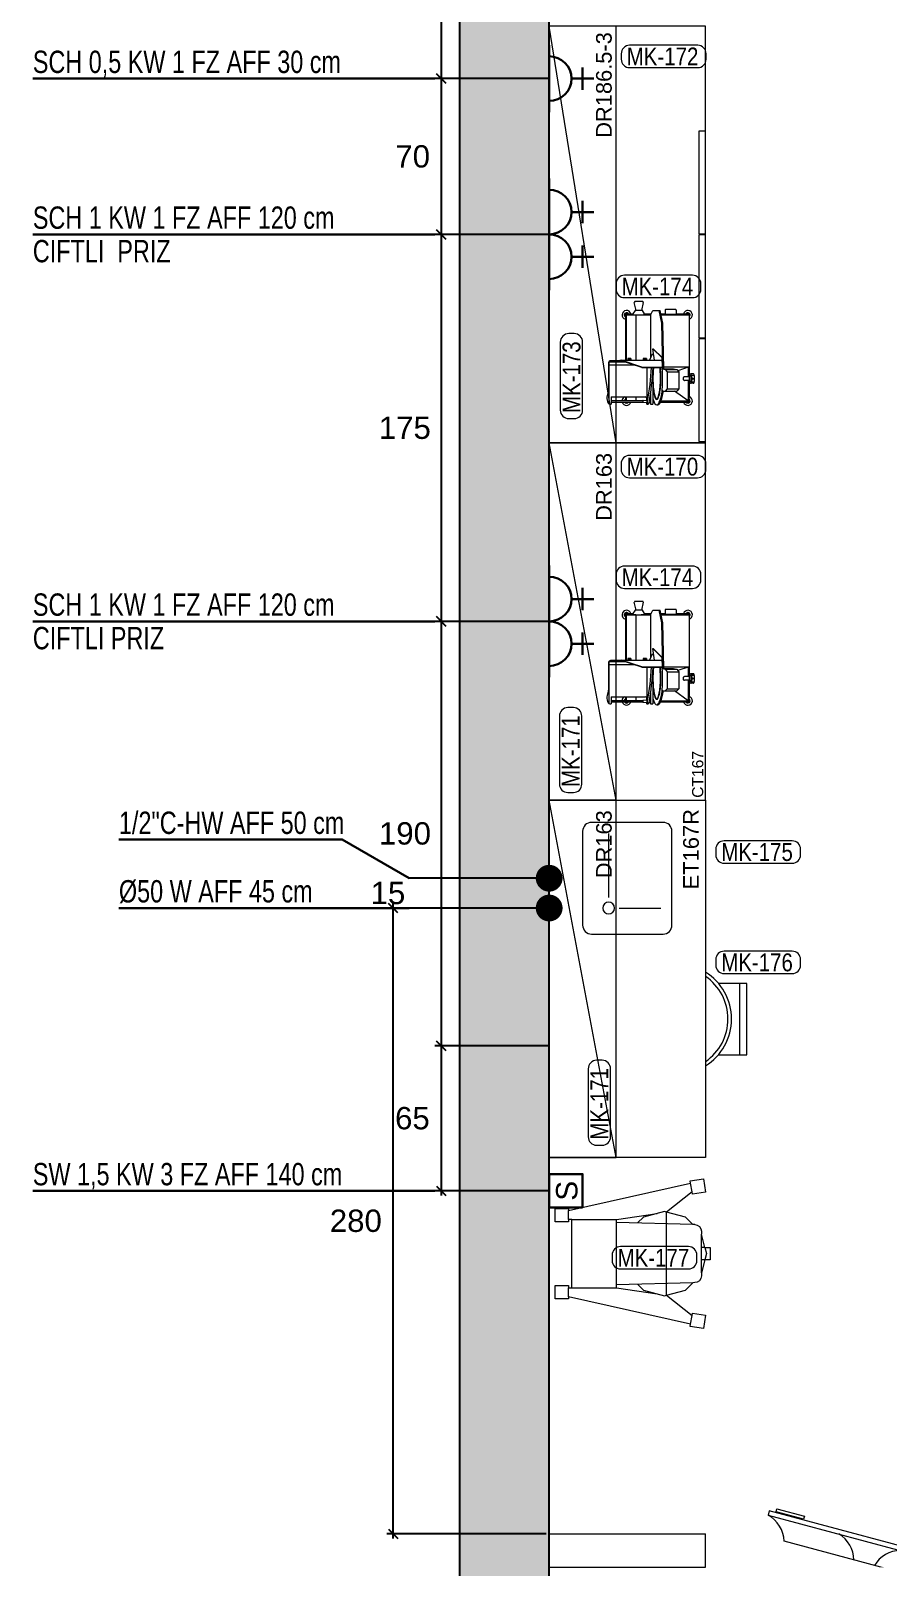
# Model space of a CAD drawing. Extents: x -5598 to 26293, y -3808 to 13850.
# Drawn here: x -2162 to -1778, y 2560 to 3248 of the extents above; entities that cross this region are included whole.
import ezdxf
from ezdxf.enums import TextEntityAlignment as Align

# ---------------------------------------------------------------- set-up
doc = ezdxf.new("R2010")
doc.units = 0
doc.header["$LTSCALE"] = 100
doc.header["$MEASUREMENT"] = 0
doc.set_wipeout_variables(frame=1)
doc.linetypes.add('HIDDEN', pattern=[0.375, 0.25, -0.125])
for name, color, linetype, lineweight in [('AD', 5, 'Continuous', 9), ('AK', 7, 'Continuous', 15), ('AP', 6, 'Continuous', 15), ('Y-DUVAR GAZBETON', 161, 'Continuous', 20)]:
    doc.layers.add(name, color=color, linetype=linetype, lineweight=lineweight)
doc.layers.add('AKPOZ', color=4, linetype='Continuous', lineweight=5, transparency=0.5)
for name, color, linetype in [('IZ', 7, 'Continuous'), ('KOLON', 7, 'Continuous'), ('OLCU DIS', 7, 'Continuous'), ('TARAMA', 7, 'Continuous')]:
    doc.layers.add(name, color=color, linetype=linetype)
for name, color, linetype, lineweight, true_color in [('MAKPA COLD ROOM', 7, 'Continuous', 15, 0x143d69), ('MAKPA ELEKTRIK', 7, 'Continuous', 30, 0x93039a), ('MAKPA SIHHI', 7, 'Continuous', 30, 0x428a93)]:
    doc.layers.add(name, color=color, linetype=linetype, lineweight=lineweight, true_color=true_color)
doc.styles.add('AKPOZ', font='arial.ttf', dxfattribs={"height": 5})
doc.styles.add('MAKPA TESISAT', font='arial.ttf', dxfattribs={"height": 10})
doc.styles.add('olcu', font='romans.shx', dxfattribs={"width": 0.5})
doc.styles.add('POZ TEXT', font='ARIALN.TTF', dxfattribs={"height": 8})
doc.styles.get("Standard").update_dxf_attribs({"font": 'arial.ttf'})
doc.styles.add('TEZGAH POZ NO', font='arial.ttf', dxfattribs={"height": 10})
doc.dimstyles.new('1-200', dxfattribs={"dimtxt": 40, "dimasz": 2, "dimexe": 0, "dimexo": 0, "dimgap": 10, "dimtad": 1, "dimdec": 4, "dimrnd": 0.1, "dimzin": 9, "dimdsep": 46, "dimtxsty": 'olcu', "dimblk1": 'SOL', "dimblk2": 'SAG', "dimsah": 1, "dimcen": 0, "dimse1": 1, "dimse2": 1, "dimclre": 13, "dimadec": 0, "dimazin": 0, "dimtfac": 1, "dimtdec": 4, "dimtix": 1, "dimtmove": 2, "dimatfit": 2, "dimldrblk": 'SOL', "dimfxl": 0, "dimtolj": 1, "dimarcsym": 0})
doc.dimstyles.new('MAKPA TESISAT DIM', dxfattribs={"dimscale": 0.7, "dimtxt": 12, "dimasz": 6, "dimexe": 4, "dimexo": 0, "dimgap": 8, "dimtad": 2, "dimtih": 1, "dimtoh": 1, "dimdec": 0, "dimrnd": 5, "dimzin": 0, "dimdsep": 46, "dimtxsty": 'MAKPA TESISAT', "dimblk1": 'OBLIQUE', "dimblk2": 'OBLIQUE', "dimsah": 1, "dimcen": 0, "dimdle": 3, "dimclrd": 256, "dimclre": 256, "dimclrt": 256, "dimadec": 0, "dimazin": 0, "dimtfac": 1, "dimtdec": 0, "dimtix": 1, "dimtofl": 0, "dimtmove": 2, "dimatfit": 3, "dimldrblk": 'OBLIQUE', "dimfxl": 0, "dimtvp": 7, "dimtolj": 1, "dimtzin": 0, "dimarcsym": 0})

# ---------------------------------------------------------------- blocks, each defined once
blk = doc.blocks.new('TASIYICI SISTEM (1.BODRUM KAT)')
at = {"layer": 'TARAMA'}
h = blk.add_hatch(dxfattribs=at)
h.set_pattern_fill('ANSI33', color=253, scale=100)
h.set_pattern_definition([(45, (-5880, -12320), (-17.67767, 17.67767), []), (45, (-5862.322, -12320), (-17.67767, 17.67767), [12.5, -6.25])])
h.paths.add_polyline_path([(-7810, -4715), (-7850, -4715), (-7850, -10120), (-8480, -10120), (-8480, -4715), (-8780, -4715), (-8780, -2330), (-8550, -2330), (-8550, -60), (-6090, -60), (-6090, 30), (-8640, 30), (-8640, -2260), (-8850, -2260), (-8850, -4785), (-8530, -4785), (-8530, -10160), (-5890, -10160), (-5890, -10120), (-7810, -10120)])
at = {"layer": 'IZ', "color": 8, "linetype": 'HIDDEN'}
blk.add_lwpolyline([(-7810, -4715), (-6490, -4715), (-6490, -10120), (-7810, -10120)], close=True, dxfattribs=at)
at = {"layer": 'KOLON', "color": 4}
for points in [[(-7850, -10120), (-7850, -4715)], [(-7810, -10120), (-7810, -4715)]]:
    blk.add_lwpolyline(points, dxfattribs=at)
blk = doc.blocks.new('SOL')
at = {"color": 0}
for p, q in [((0, 30), (0, -6.96)), ((7.58, 0), (-6.97, 0))]:
    blk.add_line(p, q, dxfattribs=at)
blk.add_circle((0, 0), 3, dxfattribs=at)
blk = doc.blocks.new('SAG')
at = {"color": 0}
for p, q in [((0, -30), (0, 6.96)), ((7.58, 0), (-6.97, 0))]:
    blk.add_line(p, q, dxfattribs=at)
blk.add_circle((0, 0), 3, dxfattribs=at)
blk = doc.blocks.new('*D332')
at = {"layer": 'OLCU DIS', "color": 0, "lineweight": -2, "transparency": 16777216}
blk.add_line((21268, -935), (-2968, -935), dxfattribs=at)
at = {"layer": 'OLCU DIS', "color": 0, "lineweight": -2, "transparency": 16777216, "xscale": 2, "yscale": 2, "zscale": 2, "rotation": 180}
blk.add_blockref('SAG', (-2970, -935), dxfattribs=at)
at = {"layer": 'OLCU DIS', "color": 0, "lineweight": -2, "transparency": 16777216, "xscale": 2, "yscale": 2, "zscale": 2}
blk.add_blockref('SOL', (21270, -935), dxfattribs=at)
at = {"layer": 'OLCU DIS', "color": 0, "transparency": 16777216, "insert": (9295.64, -905), "char_height": 40, "attachment_point": 5, "style": 'olcu'}
blk.add_mtext('\\A1;24240', dxfattribs=at)
blk = doc.blocks.new('SOKAPI')
at = {"layer": 'MAKPA COLD ROOM'}
blk.add_line((11.82, -3.44), (79.73, -21.64), dxfattribs=at)
for points in [[(86.42, -35.23), (86.93, -33.29), (0, -10), (-0.52, -11.93)], [(83.39, -34.82), (83.02, -36.21), (70.73, -32.92), (71.1, -31.53)]]:
    blk.add_lwpolyline(points, close=True, dxfattribs=at)
for centre, radius, start, end in [((-0.14, 3.85), 14, 271.32537, 328.63654), ((27.39, -3.53), 14, 271.32537, 328.63654), ((62.53, -12.95), 14, 181.36346, 238.67463), ((94.35, -20.78), 14.65, 183.35111, 239.36194)]:
    blk.add_arc(centre, radius, start, end, dxfattribs=at)
blk.add_wipeout([(0, -10), (90, -10), (90, 0), (0, 0)]).dxf.layer = 'MAKPA COLD ROOM'
blk = doc.blocks.new('CGN3')
at = {"layer": 'AD', "elevation": -96.27}
for points in [[(0.5, -70), (46.5, -70), (46.5, -67), (0.5, -67)], [(47, -70), (93, -70), (93, -67), (47, -67)], [(93.5, -70), (139.5, -70), (139.5, -67), (93.5, -67)]]:
    blk.add_lwpolyline(points, close=True, dxfattribs=at)
at = {"layer": 'AK', "elevation": -96.27}
blk.add_lwpolyline([(0, -70), (186.5, -70), (186.5, 0), (0, 0)], close=True, dxfattribs=at)
blk = doc.blocks.new('COP')
at = {"layer": 'AD'}
blk.add_arc((0.48, 13.01), 23.08, 214.31978, 325.68022, dxfattribs=at)
at = {"layer": 'AK'}
for points in [[(-15.63, -5.68), (-15.63, -13.72), (-15.63, -15.31), (16.34, -15.31), (16.34, -5.9)], [(-15.63, -5.8), (-15.63, -16.89), (-15.63, -18.48), (16.34, -18.48), (16.34, -5.8)]]:
    blk.add_lwpolyline(points, dxfattribs=at)
blk.add_arc((0.48, 13.01), 24.68, 211.82046, 328.17954, dxfattribs=at)
blk = doc.blocks.new('SALAMDIL')
at = {"layer": 'AD'}
for p, q in [((-23.67, 17.6), (-21.24, 17.6)), ((-23.67, 15.16), (-23.67, 17.6)), ((-23.17, 5.09), (-23.17, 17.6)), ((0.09, 17.6), (1.85, 12.57)), ((0.24, 17.16), (4.53, 17.16)), ((0.24, 17.16), (0.24, 6.35)), ((3.73, 18.74), (3.73, 19.9)), ((3.83, 18.77), (3.83, 19.93)), ((4.23, 18.39), (4.23, 17.93)), ((4.53, 17.62), (4.53, 15.6)), ((5.28, 18.94), (5.28, 20.1)), ((5.38, 18.94), (5.38, 20.1)), ((6.13, 17.62), (6.13, 15.6)), ((6.13, 17.16), (15.33, 17.16)), ((6.43, 18.39), (6.43, 17.93)), ((6.83, 18.77), (6.83, 19.93)), ((6.93, 18.74), (6.93, 19.9)), ((15.33, 17.16), (10.93, 11.04)), ((13.39, 17.6), (13.83, 17.6)), ((13.83, 17.36), (13.83, 17.6)), ((14.83, 17.6), (15.83, 17.6)), ((14.83, 17.36), (14.83, 17.6)), ((15.83, 17.6), (15.33, 17.16)), ((15.33, 5.02), (15.33, 17.16)), ((15.83, 15.16), (15.83, 17.6)), ((-23.67, 11.9), (-23.33, 11.9)), ((-23.67, 6.9), (-23.33, 6.9)), ((-23.33, 11.9), (-23.33, 6.9)), ((0.93, 10.71), (1.21, 12.09)), ((0.93, 5.59), (0.93, 10.71)), ((0.93, 5.59), (1.21, 6.97)), ((1.21, 12.09), (2.35, 12.96)), ((1.21, 6.97), (1.21, 12.09)), ((1.21, 6.97), (2.35, 7.84)), ((2.35, 12.96), (9.93, 12.96)), ((2.35, 7.84), (2.35, 12.96)), ((2.35, 7.84), (9.93, 7.84)), ((9.93, 7.84), (9.93, 12.96)), ((9.93, 12.96), (10.93, 12.09)), ((9.93, 7.84), (10.93, 6.97)), ((10.93, 6.05), (10.93, 12.09)), ((-19.52, 5.41), (-25.17, 4.17)), ((-19.52, 5.89), (-23.67, 4.98)), ((-23.17, 0.37), (-23.67, 0.62)), ((-23.17, 0.37), (-3.95, 0.37)), ((-23.17, -10.5), (-23.17, 0.37)), ((0.93, 6.37), (-19.52, 5.89)), ((0.93, 5.89), (-19.52, 5.41)), ((-8.04, 1.57), (-3.92, 5.77)), ((-8.04, 1.37), (-3.92, 5.57)), ((-2.87, 2.16), (-8.04, 1.37)), ((-8.04, 1.37), (-8.04, 1.57)), ((-5.56, 1.15), (-5.56, 1.75)), ((-5.56, 1.15), (-2.87, -0.15)), ((-3.92, 5.57), (-3.92, 5.77)), ((0.13, 5.67), (-3.92, 5.57)), ((-2.87, -10.9), (-2.87, 5.6)), ((0.13, -3.51), (0.13, 5.67)), ((0.33, -3.51), (0.33, 5.87)), ((2.76, 1.37), (15.83, 1.37)), ((10.54, 5.52), (10.93, 6.05)), ((11.92, 0.37), (16.24, 0.37)), ((15.33, 1.37), (15.33, 1.72)), ((-25.17, -3.7), (-25.17, -6.1)), ((-23.42, -2.21), (-23.67, -2.37)), ((-23.17, -6.2), (-2.87, -6.2)), ((-3.66, -1.5), (-3.66, -2.9)), ((-3.66, -1.5), (-2.87, -1.5)), ((-3.66, -1.7), (-2.87, -1.7)), ((-3.66, -1.8), (-2.87, -1.8)), ((-3.66, -2), (-2.87, -2)), ((-3.66, -2.2), (-2.87, -2.2)), ((-3.66, -2.4), (-2.87, -2.4)), ((-3.66, -2.6), (-2.87, -2.6)), ((-3.66, -2.7), (-2.87, -2.7)), ((-3.66, -2.9), (-2.87, -2.9)), ((0.13, -3.51), (-2.87, -12.82)), ((0.33, -3.51), (-2.67, -12.82)), ((0.13, -3.51), (0.33, -3.51)), ((0.33, -1.25), (14.34, -1.25)), ((13.54, -11.31), (13.54, -2.05)), ((13.54, -6.2), (15.17, -6.2)), ((14.96, -1.52), (14.92, -1.25)), ((15.12, -2.99), (14.96, -1.52)), ((15.17, -12.4), (15.17, -2.99)), ((15.87, -3.04), (15.87, -2.99)), ((16.09, -1.53), (16.12, -1.25)), ((-23.67, -7.63), (-23.42, -7.82)), ((-23.67, -10.9), (-23.67, -8.47)), ((-23.17, -10.5), (-23.67, -10.9)), ((-23.67, -10.9), (-21.24, -10.9)), ((-23.17, -10.5), (-2.87, -10.5)), ((-3.66, -8.46), (-2.87, -8.46)), ((-3.66, -8.46), (-3.66, -9.86)), ((-3.66, -8.66), (-2.87, -8.66)), ((-3.66, -8.76), (-2.87, -8.76)), ((-3.66, -8.96), (-2.87, -8.96)), ((-3.66, -9.16), (-2.87, -9.16)), ((-3.66, -9.36), (-2.87, -9.36)), ((-3.66, -9.56), (-2.87, -9.56)), ((-3.66, -9.66), (-2.87, -9.66)), ((-3.66, -9.86), (-2.87, -9.86)), ((-2.87, -12.82), (-2.67, -12.82)), ((-2.67, -12.82), (-2.67, -13.34)), ((-2.07, -10.96), (-2.07, -18.05)), ((-0.85, -18.25), (-0.85, -7.18)), ((13.54, -10.5), (15.17, -10.5)), ((13.54, -10.9), (15.17, -10.9)), ((15.87, -12.33), (15.87, -8.48)), ((-2.67, -17.11), (-2.07, -17.11)), ((-1.87, -18.25), (-0.85, -18.25)), ((0.15, -18.25), (0.45, -18.25)), ((1.45, -18.25), (1.75, -18.25)), ((2.75, -18.25), (3.05, -18.25)), ((4.05, -18.25), (4.35, -18.25)), ((5.35, -18.25), (5.65, -18.25)), ((6.65, -18.25), (6.95, -18.25)), ((7.95, -18.25), (8.25, -18.25)), ((9.25, -18.25), (16.67, -18.25)), ((15.17, -17.25), (15.87, -17.25))]:
    blk.add_line(p, q, dxfattribs=at)
for points in [[(6.43, 18.39, 0.258622), (6.38, 18.48, 0.076455), (6.1, 18.6, 0.036632), (5.78, 18.65, 0.026706), (5.33, 18.68, 0.026706), (4.87, 18.65, 0.036632), (4.55, 18.6, 0.076455), (4.27, 18.48, 0.258622), (4.23, 18.39, 0.258622)], [(4.23, 17.6, 0.19139), (4.27, 17.54, 0.070617), (4.53, 17.43, 0.036632)], [(6.13, 17.62, 0.258622), (6.09, 17.68, 0.076455), (5.89, 17.77, 0.036632), (5.65, 17.81, 0.026706), (5.33, 17.83, 0.026706), (5, 17.81, 0.036632), (4.76, 17.77, 0.076455), (4.56, 17.68, 0.258622), (4.53, 17.62, 0.258622)], [(4.53, 15.6, 0.1118), (4.58, 15.34, 0.103057), (4.76, 15.11, 0.092658), (5.01, 14.96, 0.086442), (5.33, 14.9, 0.086442), (5.64, 14.96, 0.092658), (5.89, 15.11, 0.103057), (6.07, 15.34, 0.1118), (6.13, 15.6, 0.111846)], [(13.83, 17.36, 0.336005), (13.84, 17.35, 0.039571), (13.97, 17.32, 0.016942), (14.12, 17.31, 0.012056), (14.33, 17.31, 0.012056), (14.53, 17.31, 0.016942), (14.68, 17.32, 0.039571), (14.81, 17.35, 0.336005), (14.83, 17.36, 0.336005)], [(0.93, 5.7, 0.002208), (0.49, 5.65, 0.001523), (0.33, 5.64, 0.071381)], [(8.73, 1.37, 0.002461), (9.18, 1.41, 0.028891), (11.94, 1.8, 0.06355), (14.35, 2.61, 0.287058), (14.68, 3.13, 0.287058), (14.35, 3.65, 0.06355), (11.94, 4.46, 0.028891), (9.18, 4.85, 0.020814), (5.33, 5.01, 0.020814), (1.47, 4.85, 0.011924), (0.33, 4.73, 0.06355)], [(0.33, 1.73, 0.012199), (1.49, 1.61, 0.020814), (5.33, 1.45, 0.020814), (9.17, 1.61, 0.028891), (11.9, 1.99, 0.06355), (14.27, 2.79, 0.287058), (14.48, 3.13, 0.287058), (14.27, 3.47, 0.06355), (11.9, 4.27, 0.028891), (9.17, 4.65, 0.020814), (5.33, 4.81, 0.020814), (1.49, 4.65, 0.012199), (0.33, 4.53, 0.06355)], [(10.54, 5.52, 0.003643), (10.16, 5.55, 0.02424), (5.33, 5.79, 0.022074), (0.93, 5.59, 0.001523)], [(17.08, 3.13, 0.270084), (16.62, 3.91, 0.071381), (13.63, 5.08, 0.02924), (10.6, 5.61, 0.02424)], [(15.83, 4.8, 0.051503), (13.63, 5.56, 0.026154), (10.93, 6.05, 0.02424)], [(14.35, 1.37, 0.035126), (15.83, 1.94, 0.270084)], [(-23.42, -7.82, 0.362319), (-23.37, -7.77, 0.026251), (-23.27, -7, 0.011029), (-23.23, -6.17, 0.007819), (-23.21, -5.02, 0.007819), (-23.23, -3.86, 0.011029), (-23.27, -3.03, 0.026251), (-23.37, -2.26, 0.362319), (-23.42, -2.21, 0.362319)], [(16.12, -1.25, 0.258622), (16.1, -1.2, 0.076455), (15.95, -1.14, 0.036632), (15.77, -1.11, 0.026706), (15.52, -1.09, 0.026706), (15.28, -1.11, 0.036632), (15.1, -1.14, 0.076455), (14.95, -1.2, 0.258622), (14.92, -1.25, 0.258622)], [(15.92, -2.99, 0.258622), (15.91, -2.96, 0.076455), (15.81, -2.92, 0.036632), (15.69, -2.9, 0.026706), (15.52, -2.89, 0.026706), (15.36, -2.9, 0.036632), (15.24, -2.92, 0.076455), (15.14, -2.96, 0.258622), (15.12, -2.99, 0.258622)], [(15.12, -2.99, 0.258622), (15.14, -3.02, 0.026643), (15.17, -3.04, 0.036632)], [(15.87, -2.99, 0.258622), (15.86, -2.96, 0.076455), (15.77, -2.93, 0.036632), (15.67, -2.91, 0.026706), (15.52, -2.9, 0.026706), (15.38, -2.91, 0.036632), (15.28, -2.93, 0.076455), (15.19, -2.96, 0.258622), (15.17, -2.99, 0.258622)], [(16.74, -1.25, 0.258622), (16.69, -1.16, 0.076455), (16.39, -1.03, 0.036632), (16.03, -0.96, 0.026706), (15.54, -0.94, 0.000047), (15.54, -0.94, 0.036632)]]:
    blk.add_lwpolyline(points, format="xyb", dxfattribs=at)
blk.add_lwpolyline([(13.83, 17.6, 0.336005), (13.84, 17.58, 0.039571), (13.97, 17.56, 0.016942), (14.12, 17.54, 0.012056), (14.33, 17.54, 0.012056), (14.53, 17.54, 0.016942), (14.68, 17.56, 0.039571), (14.81, 17.58, 0.336005), (14.83, 17.6, 0.336005), (14.81, 17.61, 0.039571), (14.68, 17.64, 0.016942), (14.53, 17.65, 0.012056), (14.33, 17.66, 0.012056), (14.12, 17.65, 0.016942), (13.97, 17.64, 0.039571), (13.84, 17.61, 0.336005)], format="xyb", close=True, dxfattribs=at)
for centre, radius, start, end in [((-23.17, 17.1), 1, 30, 240), ((3.41, 18.39), 0.186, 121.99897, 180), ((4.31, 16.95), 1.89, 104.51082, 121.99897), ((4.92, 14.6), 4.31, 96.1191, 104.51082), ((4.32, 17.62), 0.0973, 121.99897, 180), ((4.8, 16.86), 0.99, 104.51082, 121.99897), ((5.33, 10.83), 8.11, 90, 96.1191), ((5.11, 15.64), 2.26, 96.1191, 104.51082), ((5.33, 13.66), 4.25, 90, 96.1191), ((5.33, 10.83), 8.11, 83.8809, 90), ((5.33, 13.66), 4.25, 83.8809, 90), ((5.54, 15.64), 2.26, 75.48918, 83.8809), ((5.86, 16.86), 0.99, 58.00103, 75.48918), ((5.86, 18.38), 0.99, 285.84149, 301.99897), ((5.73, 14.6), 4.31, 75.48918, 83.8809), ((6.33, 17.62), 0.0973, 0, 58.00103), ((6.33, 17.62), 0.0973, 301.99897, 345.33817), ((6.34, 16.95), 1.89, 58.00103, 75.48918), ((7.24, 18.39), 0.186, 0, 58.00103), ((15.33, 17.1), 1, 300, 146.29221), ((-7.12, -131.52), 133.26, 79.90347, 86.79702), ((-7.12, -132.26), 133.26, 80.20992, 86.79702), ((14.34, -2.05), 0.8, 95.0243, 180), ((14.96, -0.42), 1.08, 230.13188, 255.48918), ((14.34, -2.05), 0.8, 90, 95.0243), ((15.31, 0.92), 2.46, 255.48918, 261.73018), ((-23.17, -10.4), 1, 120, 330), ((15.33, -10.4), 1, 210, 261.30518), ((15.33, -10.4), 1, 303.26354, 56.73646), ((-1.87, -18.05), 0.2, 180, 270), ((-0.35, -17.07), 1.28, 246.99955, 293.00045), ((0.95, -17.07), 1.28, 246.99955, 293.00045), ((2.25, -17.07), 1.28, 246.99955, 293.00045), ((3.55, -17.07), 1.28, 246.99955, 293.00045), ((4.85, -17.07), 1.28, 246.99955, 293.00045), ((6.15, -17.07), 1.28, 246.99955, 293.00045), ((7.45, -17.07), 1.28, 246.99955, 293.00045), ((8.75, -17.07), 1.28, 246.99955, 293.00045)]:
    blk.add_arc(centre, radius, start, end, dxfattribs=at)
at = {"layer": 'AK'}
for p, q in [((-23.67, 11.9), (-23.67, 15.16)), ((-21.24, 17.6), (4.23, 17.6)), ((3.23, 19.52), (3.23, 18.39)), ((4.23, 17.93), (4.23, 17.62)), ((6.42, 17.6), (13.39, 17.6)), ((6.43, 17.93), (6.43, 17.62)), ((7.43, 19.52), (7.43, 18.39)), ((15.83, 4.8), (15.83, 15.16)), ((-25.59, 11.7), (-25.59, 7.1)), ((-25.39, 11.9), (-23.67, 11.9)), ((-25.39, 6.9), (-23.67, 6.9)), ((-23.67, 4.98), (-23.67, 6.9)), ((-23.67, 4.98), (-25.17, 4.66)), ((-25.17, 1.37), (-25.17, 4.66)), ((-23.67, 0.62), (-25.17, 1.37)), ((-23.67, -2.37), (-23.67, 0.62)), ((15.83, 1.37), (15.83, 1.94)), ((15.83, 1.37), (16.74, 1.37)), ((16.24, 0.37), (16.24, -0.32)), ((16.24, 0.37), (16.74, 0.37)), ((16.74, 0.37), (16.74, 1.37)), ((17.08, 3.13), (17.08, 3.61)), ((-29.17, -3.2), (-29.17, -6.6)), ((-28.82, -2.91), (-25.17, -3.7)), ((-25.17, -6.1), (-28.82, -6.9)), ((-23.67, -2.37), (-25.17, -3.3)), ((-25.17, -3.3), (-25.17, -3.7)), ((-25.17, -6.1), (-25.17, -6.5)), ((-25.17, -6.5), (-23.67, -7.63)), ((15.87, -8.48), (15.87, -3.04)), ((15.92, -2.99), (16.09, -1.53)), ((-23.67, -8.47), (-23.67, -7.63)), ((-21.24, -10.9), (-2.87, -10.9)), ((-2.87, -13.34), (-2.87, -10.9)), ((-2.87, -13.34), (-2.67, -13.34)), ((-2.67, -13.34), (-2.67, -17.6)), ((13.54, -17.25), (13.54, -11.31)), ((15.17, -17.25), (15.17, -12.4)), ((15.87, -17.25), (15.87, -12.33)), ((-1.87, -18.4), (10.63, -18.4)), ((13.54, -17.25), (15.17, -17.25)), ((15.87, -17.25), (16.74, -17.25)), ((16.74, -17.91), (16.74, -17.25))]:
    blk.add_line(p, q, dxfattribs=at)
for points in [[(7.42, 19.52, 0.048846), (7.43, 19.55, 0.258622), (7.34, 19.71, 0.076455), (6.81, 19.94, 0.036632), (6.19, 20.05, 0.026706), (5.33, 20.1, 0.026706), (4.46, 20.05, 0.036632), (3.84, 19.94, 0.076455), (3.31, 19.71, 0.258622), (3.23, 19.55, 0.258622)], [(3.23, 19.55, 0.048846), (3.23, 19.52, 0.076455)], [(3.23, 18.39, 0.258622), (3.31, 18.24, 0.076455), (3.84, 18.01, 0.022813), (4.23, 17.93, 0.026706)], [(4.23, 17.62, 0.064062), (4.23, 17.6, 0.070617)], [(17.08, 3.61, 0.270084), (16.62, 4.4, 0.019806), (15.83, 4.8, 0.033426)], [(15.83, 1.94, 0.019806), (16.62, 2.35, 0.270084), (17.08, 3.13, 0.270084)], [(15.87, -3.04, 0.026643), (15.91, -3.02, 0.258622), (15.92, -2.99, 0.258622)]]:
    blk.add_lwpolyline(points, format="xyb", dxfattribs=at)
for centre, radius, start, end in [((-23.17, 17.1), 2, 14.47751, 255.52249), ((6.33, 17.62), 0.0973, 345.33817, 0), ((5.73, 22.19), 4.31, 279.28345, 284.51082), ((6.34, 19.84), 1.89, 284.51082, 301.99897), ((7.24, 18.39), 0.186, 301.99897, 360), ((15.33, 17.1), 2, 284.47751, 165.52249), ((-25.39, 11.7), 0.2, 90, 180), ((-25.39, 7.1), 0.2, 180, 270), ((-28.87, -3.2), 0.3, 78.69007, 180), ((-28.87, -6.6), 0.3, 180, 281.30993), ((15.77, 0.92), 2.46, 277.48553, 284.51082), ((-7.12, -131.52), 133.26, 79.87768, 79.90347), ((16.05, -1.02), 0.73, 341.78458, 69.68669), ((16.12, -0.42), 1.08, 284.51082, 301.99897), ((16.63, -1.25), 0.106, 301.99897, 0), ((-23.17, -10.4), 2, 104.47751, 345.52249), ((15.33, -10.4), 2, 206.81748, 265.66512), ((15.33, -10.4), 2, 285.91705, 74.08295), ((-1.87, -17.6), 0.8, 180, 270), ((10.63, -19.2), 0.8, 62.28737, 90), ((13.79, -13.19), 5.99, 242.28737, 294.51868), ((15.94, -17.91), 0.8, 294.51868, 0)]:
    blk.add_arc(centre, radius, start, end, dxfattribs=at)
blk = doc.blocks.new('SLICER1')
at = {"layer": 'AK'}
blk.add_blockref('SALAMDIL', (2.54, -9.98), dxfattribs=at)
blk = doc.blocks.new('CT167')
at = {"layer": 'AK'}
blk.add_lwpolyline([(0, -70), (160, -70), (160, 0), (0, 0)], close=True, dxfattribs=at)
at = {"layer": 'AKPOZ', "style": 'AKPOZ'}
blk.add_text('CT167', height=5, dxfattribs=at).set_placement((1, -69))
at = {"layer": 'AP', "style": 'TEZGAH POZ NO', "flags": 8}
blk.add_attdef('0', (0, -69), '', height=10, dxfattribs=at)
blk = doc.blocks.new('50x40 EVYE')
at = {"layer": 'AD'}
for p, q in [((8.7, 28.35), (-20, 28.35)), ((13.35, 23.7), (13.35, 5))]:
    blk.add_line(p, q, dxfattribs=at)
blk.add_lwpolyline([(21, 0), (-21, 0, -0.414214), (-25, 4), (-25, 36, -0.414214), (-21, 40), (21, 40, -0.414214), (25, 36), (25, 4, -0.414214)], format="xyb", close=True, dxfattribs=at)
blk.add_circle((13.35, 28.35), 2.65, dxfattribs=at)
blk = doc.blocks.new('ET167R')
at = {"layer": 'AK'}
blk.add_lwpolyline([(160, -70), (0, -70), (0, 0), (160, 0)], close=True, dxfattribs=at)
at = {"layer": 'AK', "xscale": -1}
blk.add_blockref('50x40 EVYE', (125, -55), dxfattribs=at)
at = {"layer": 'AKPOZ'}
blk.add_text('ET167R', height=7.02, dxfattribs=at).set_placement((120, -67))
blk = doc.blocks.new('DR163')
at = {"layer": 'AD'}
blk.add_line((0, -30), (160, 0), dxfattribs=at)
at = {"layer": 'AK'}
blk.add_lwpolyline([(0, -30), (160, -30), (160, 0), (0, 0)], close=True, dxfattribs=at)
at = {"layer": 'AKPOZ'}
blk.add_text('DR163', height=7, dxfattribs=at).set_placement((125, -28))
blk = doc.blocks.new('DR186.5_3')
at = {"layer": 'AD'}
blk.add_line((0, -30), (186.5, 0), dxfattribs=at)
at = {"layer": 'AK'}
blk.add_lwpolyline([(0, -30), (186.5, -30), (186.5, 0), (0, 0)], close=True, dxfattribs=at)
at = {"layer": 'AKPOZ'}
blk.add_text('DR186.5-3', height=7, dxfattribs=at).set_placement((136.5, -28))
blk = doc.blocks.new('MIKSER')
at = {"layer": 'AD'}
for p, q in [((-33.25, 62.5, 0), (-33.27, 61.69, 0)), ((-23.02, 67.07, -0.09), (-28.89, 65.5, 0)), ((-11.59, 65.5, 0), (-28.89, 65.5, 0)), ((-23.02, 67.07, -0.09), (-20.24, 67.82, 0)), ((-23.02, 67.07, -0.09), (-23.02, 65.5)), ((-20.24, 67.82, 0), (-17.48, 67.08, -0.09)), ((-17.48, 67.08, -0.09), (-17.48, 65.5)), ((-17.48, 67.08, -0.09), (-11.59, 65.5, 0)), ((-7.25, 62.5, 0), (-7.23, 61.7, 0)), ((-33.27, 61.69), (-34.25, 27.5)), ((-7.23, 61.7), (-6.25, 27.5)), ((-1.65, 49.92), (-38.85, 49.88)), ((-35.5, 27.5), (-38.23, 45.74)), ((-5, 27.5), (-2.29, 45.63)), ((-5, 27.5), (-35.5, 27.5))]:
    blk.add_line(p, q, dxfattribs=at)
for points, elevation in [([(-23.02, 67.07), (-23.02, 69.5), (-17.48, 69.5), (-17.48, 67.08)], -0.09), ([(-33.25, 62.5), (-33.25, 62.5), (-33.02, 63.65), (-32.37, 64.62), (-31.4, 65.27), (-30.25, 65.5), (-28.89, 65.5)], 0), ([(-11.59, 65.5), (-10.25, 65.5), (-9.1, 65.27), (-8.13, 64.62), (-7.48, 63.65), (-7.25, 62.5), (-7.25, 62.5)], 0), ([(-33.27, 61.69), (-36.57, 58.39), (-38.85, 49.88)], 0), ([(-1.65, 49.92), (-3.92, 58.39), (-7.23, 61.7)], 0)]:
    blk.add_lwpolyline(points, dxfattribs=dict(at, elevation=elevation))
for points in [[(-38.85, 49.88), (-39.09, 48.97), (-36.57, 39.54), (-33.98, 36.96)], [(-6.52, 36.94), (-3.92, 39.54), (-1.39, 48.97), (-1.65, 49.92)]]:
    blk.add_lwpolyline(points, dxfattribs=at)
at = {"layer": 'AK'}
for p, q in [((-47.88, 61.32), (-51.85, 60.69)), ((11.35, 60.69), (7.38, 61.32)), ((-35.5, 7.5), (-35.5, 27.5)), ((-5, 7.5), (-5, 27.5)), ((-35.5, 6), (-39.55, 6)), ((-0.95, 6), (-5, 6))]:
    blk.add_line(p, q, dxfattribs=at)
blk.add_lwpolyline([(-1.65, 49.92), (7.38, 61.32), (6.39, 61.47), (7.32, 67.4), (13.25, 66.46), (12.31, 60.54), (11.35, 60.69), (-0.95, 6), (0, 6), (0, 0), (-6, 0), (-6, 6), (-5, 6), (-5, 7.5), (-35.5, 7.5), (-35.5, 6), (-34.5, 6), (-34.5, 0), (-40.5, 0), (-40.5, 6), (-39.55, 6), (-51.85, 60.69), (-52.81, 60.54), (-53.75, 66.46), (-47.82, 67.4), (-46.89, 61.47), (-47.88, 61.32), (-38.85, 49.88)], dxfattribs=at)
blk = doc.blocks.new('POZ_X')
at = {"layer": 'AP'}
blk.add_lwpolyline([(12.75, 10), (-17.75, 10, 0.414214), (-21.5, 6.25), (-21.5, 3.75, 0.414214), (-17.75, 0), (12.75, 0, 0.414214), (16.5, 3.75), (16.5, 6.25, 0.414214)], format="xyb", close=True, dxfattribs=at)
at = {"layer": 'AP', "style": 'POZ TEXT'}
blk.add_attdef('POZ_NO', text='', height=8, dxfattribs=at).set_placement((-3, 5), align=Align.MIDDLE_CENTER)
at = {"layer": 'AP', "style": 'POZ TEXT', "flags": 1}
blk.add_attdef('URUN_ADI', text='', height=7, dxfattribs=at).set_placement((-3, -4.34), align=Align.MIDDLE_CENTER)
blk = doc.blocks.new('SIHHI NOKTA')
at = {"layer": 'MAKPA SIHHI', "const_width": 6}
blk.add_lwpolyline([(3, 0, -1), (-3, 0, -1)], format="xyb", close=True, dxfattribs=at)
blk = doc.blocks.new('_OBLIQUE')
at = {"color": 0, "linetype": 'ByBlock', "lineweight": -2}
blk.add_line((-0.5, -0.5), (0.5, 0.5), dxfattribs=at)
blk = doc.blocks.new('*D990')
at = {"layer": 'MAKPA SIHHI', "lineweight": -2, "transparency": 16777216}
for p, q in [((-1930, 2855.15), (-2002.66, 2855.15)), ((-1999.86, 2572.9), (-1999.86, 2857.25)), ((-1931.34, 2575), (-2002.66, 2575))]:
    blk.add_line(p, q, dxfattribs=at)
at = {"layer": 'MAKPA SIHHI', "lineweight": -2, "transparency": 16777216, "xscale": 4.199999999999999, "yscale": 4.199999999999999, "zscale": 4.199999999999999}
for p, rotation in [((-1999.86, 2855.15), 90), ((-1999.86, 2575), 270)]:
    blk.add_blockref('_OBLIQUE', p, dxfattribs=dict(at, rotation=rotation))
at = {"layer": 'MAKPA SIHHI', "transparency": 16777216, "insert": (-2016.58, 2715.07), "char_height": 10, "attachment_point": 5, "style": 'MAKPA TESISAT'}
blk.add_mtext('\\A1;280', dxfattribs=at)
blk = doc.blocks.new('*D991')
at = {"layer": 'MAKPA SIHHI', "lineweight": -2, "transparency": 16777216}
for p, q in [((-1930, 2868.5), (-1992.66, 2868.5)), ((-1930, 2855.15), (-1992.66, 2855.15))]:
    blk.add_line(p, q, dxfattribs=at)
at = {"layer": 'MAKPA SIHHI', "transparency": 16777216, "insert": (-2002.19, 2861.82), "char_height": 10, "attachment_point": 5, "style": 'MAKPA TESISAT'}
blk.add_mtext('\\A1;15', dxfattribs=at)
blk = doc.blocks.new('ELK.PRIZ')
at = {"layer": 'MAKPA ELEKTRIK'}
for p, q in [((-15, 0), (15, 0)), ((15, 0), (-15, 0)), ((0, -10), (0, -20)), ((0, -20), (0, -10)), ((5, -15), (-5, -15))]:
    blk.add_line(p, q, dxfattribs=at)
blk.add_arc((0, 0), 10, 180, 0, dxfattribs=at)
blk = doc.blocks.new('ELK.SALTER')
at = {"layer": 'MAKPA ELEKTRIK'}
blk.add_lwpolyline([(-7.5, -15), (7.5, -15), (7.5, 0), (-7.5, 0)], close=True, dxfattribs=at)
blk.add_text('S', height=9.6, dxfattribs=at).set_placement((-4.42, -12.67))
blk = doc.blocks.new('*D759')
at = {"layer": 'MAKPA ELEKTRIK', "lineweight": -2, "transparency": 16777216}
for p, q in [((-1930, 3330), (-1981.22, 3330)), ((-1978.42, 3332.1), (-1978.42, 3224.4)), ((-1930, 3226.5), (-1981.22, 3226.5))]:
    blk.add_line(p, q, dxfattribs=at)
at = {"layer": 'MAKPA ELEKTRIK', "lineweight": -2, "transparency": 16777216, "xscale": 4.199999999999998, "yscale": 4.199999999999998, "zscale": 4.199999999999998}
for p, rotation in [((-1978.42, 3330), 90), ((-1978.42, 3226.5), 270)]:
    blk.add_blockref('_OBLIQUE', p, dxfattribs=dict(at, rotation=rotation))
at = {"layer": 'MAKPA ELEKTRIK', "transparency": 16777216, "insert": (-1994.63, 3278.25), "char_height": 10, "attachment_point": 5, "style": 'MAKPA TESISAT'}
blk.add_mtext('\\A1;105', dxfattribs=at)
blk = doc.blocks.new('*D1038')
at = {"layer": 'MAKPA ELEKTRIK', "lineweight": -2, "transparency": 16777216}
for p, q in [((-1930, 3226.5), (-1981.22, 3226.5)), ((-1978.42, 3228.6), (-1978.42, 3154.65)), ((-1930, 3156.75), (-1981.22, 3156.75))]:
    blk.add_line(p, q, dxfattribs=at)
at = {"layer": 'MAKPA ELEKTRIK', "lineweight": -2, "transparency": 16777216, "xscale": 4.199999999999998, "yscale": 4.199999999999998, "zscale": 4.199999999999998}
for p, rotation in [((-1978.42, 3226.5), 90), ((-1978.42, 3156.75), 270)]:
    blk.add_blockref('_OBLIQUE', p, dxfattribs=dict(at, rotation=rotation))
at = {"layer": 'MAKPA ELEKTRIK', "transparency": 16777216, "insert": (-1991.12, 3191.62), "char_height": 10, "attachment_point": 5, "style": 'MAKPA TESISAT'}
blk.add_mtext('\\A1;70', dxfattribs=at)
blk = doc.blocks.new('*D760')
at = {"layer": 'MAKPA ELEKTRIK', "lineweight": -2, "transparency": 16777216}
for p, q in [((-1978.42, 3158.85), (-1978.42, 2981.4)), ((-1930, 3156.75), (-1981.22, 3156.75)), ((-1930, 2983.5), (-1981.22, 2983.5))]:
    blk.add_line(p, q, dxfattribs=at)
at = {"layer": 'MAKPA ELEKTRIK', "lineweight": -2, "transparency": 16777216, "xscale": 4.199999999999998, "yscale": 4.199999999999998, "zscale": 4.199999999999998}
for p, rotation in [((-1978.42, 3156.75), 90), ((-1978.42, 2983.5), 270)]:
    blk.add_blockref('_OBLIQUE', p, dxfattribs=dict(at, rotation=rotation))
at = {"layer": 'MAKPA ELEKTRIK', "transparency": 16777216, "insert": (-1994.63, 3070.12), "char_height": 10, "attachment_point": 5, "style": 'MAKPA TESISAT'}
blk.add_mtext('\\A1;175', dxfattribs=at)
blk = doc.blocks.new('*D761')
at = {"layer": 'MAKPA ELEKTRIK', "lineweight": -2, "transparency": 16777216}
for p, q in [((-1930, 2983.5), (-1981.22, 2983.5)), ((-1978.42, 2985.6), (-1978.42, 2791.4)), ((-1930.04, 2793.5), (-1981.22, 2793.5))]:
    blk.add_line(p, q, dxfattribs=at)
at = {"layer": 'MAKPA ELEKTRIK', "lineweight": -2, "transparency": 16777216, "xscale": 4.199999999999998, "yscale": 4.199999999999998, "zscale": 4.199999999999998}
for p, rotation in [((-1978.42, 2983.5), 90), ((-1978.42, 2793.5), 270)]:
    blk.add_blockref('_OBLIQUE', p, dxfattribs=dict(at, rotation=rotation))
at = {"layer": 'MAKPA ELEKTRIK', "transparency": 16777216, "insert": (-1994.57, 2888.5), "char_height": 10, "attachment_point": 5, "style": 'MAKPA TESISAT'}
blk.add_mtext('\\A1;190', dxfattribs=at)
blk = doc.blocks.new('*D3256')
at = {"layer": 'MAKPA ELEKTRIK', "lineweight": -2, "transparency": 16777216}
for p, q in [((-1930.04, 2793.5), (-1981.22, 2793.5)), ((-1978.42, 2795.6), (-1978.42, 2726.41)), ((-1930, 2728.51), (-1981.22, 2728.51))]:
    blk.add_line(p, q, dxfattribs=at)
at = {"layer": 'MAKPA ELEKTRIK', "lineweight": -2, "transparency": 16777216, "xscale": 4.199999999999999, "yscale": 4.199999999999999, "zscale": 4.199999999999999}
for p, rotation in [((-1978.42, 2793.5), 90), ((-1978.42, 2728.51), 270)]:
    blk.add_blockref('_OBLIQUE', p, dxfattribs=dict(at, rotation=rotation))
at = {"layer": 'MAKPA ELEKTRIK', "transparency": 16777216, "insert": (-1991.24, 2761.01), "char_height": 10, "attachment_point": 5, "style": 'MAKPA TESISAT'}
blk.add_mtext('\\A1;65', dxfattribs=at)

msp = doc.modelspace()

# ---------------------------------------------------------------- linework, layer by layer
at = {"layer": 'MAKPA ELEKTRIK'}
for p, q in [((-2161.21555, 3226.5), (-2011.21555, 3226.5)), ((-1981.21555, 3226.5), (-2011.21555, 3226.5)), ((-2161.21555, 3156.75), (-2011.21555, 3156.75)), ((-1981.21555, 3156.75), (-2011.21555, 3156.75)), ((-2161.21555, 2983.5), (-2011.21555, 2983.5)), ((-1981.21555, 2983.5), (-2011.21555, 2983.5)), ((-2161.21555, 2728.51185), (-2011.21555, 2728.51185)), ((-2011.21555, 2728.51185), (-1981.21555, 2728.51185))]:
    msp.add_line(p, q, dxfattribs=at)
at = {"layer": 'MAKPA SIHHI'}
for p, q in [((-2122.66314, 2885.82051), (-2022.66314, 2885.82051)), ((-1992.66314, 2868.5), (-2022.66314, 2885.82051)), ((-2122.66314, 2855.15), (-2022.66314, 2855.15)), ((-1992.66314, 2855.15), (-2022.66314, 2855.15))]:
    msp.add_line(p, q, dxfattribs=at)
at = {"layer": 'Y-DUVAR GAZBETON'}
for p, q in [((-1930, 2575), (-1860, 2575)), ((-1860, 2560), (-1860, 2575)), ((-1930, 2560), (-1860, 2560))]:
    msp.add_line(p, q, dxfattribs=at)

# ---------------------------------------------------------------- block references
at = {"layer": 'AK'}
for name, p, rotation in [('CGN3', (-1930, 3063.5, 96.26798), 90), ('DR186.5_3', (-1930, 3063.5), 90), ('SLICER1', (-1874.98392, 3100.04748), 270), ('CT167', (-1930, 2903.5), 90), ('DR163', (-1930, 2903.5), 90), ('SLICER1', (-1874.98392, 2965.81664), 270), ('ET167R', (-1930, 2743.5), 90), ('DR163', (-1930, 2743.5), 90), ('COP', (-1860.0002, 2805), 90), ('MIKSER', (-1927.33813, 2680.17202), 270)]:
    msp.add_blockref(name, p, dxfattribs=dict(at, rotation=rotation))
at = {"layer": 'AP', "ltscale": 6}
for p, values in [((-1876.22098, 3231.40427), {'POZ_NO': 'MK-172'}), ((-1878.54332, 3128.42266), {'POZ_NO': 'MK-174'}), ((-1876.29773, 3047.78368), {'POZ_NO': 'MK-170'}), ((-1878.54332, 2998.26572), {'POZ_NO': 'MK-174'}), ((-1833.91319, 2875.22868), {'POZ_NO': 'MK-175'}), ((-1833.91319, 2825.82817), {'POZ_NO': 'MK-176'}), ((-1880.32985, 2693.5547), {'POZ_NO': 'MK-177'})]:
    msp.add_blockref('POZ_X', p, dxfattribs=at).add_auto_attribs(values)
at = {"layer": 'AP', "ltscale": 6, "rotation": 90}
for p, values in [((-1915.00034, 3095.80425), {'POZ_NO': 'MK-173'}), ((-1915.389, 2928.38269), {'POZ_NO': 'MK-171'}), ((-1902.50465, 2770.46373), {'POZ_NO': 'MK-171'})]:
    msp.add_blockref('POZ_X', p, dxfattribs=at).add_auto_attribs(values)
at = {"layer": 'KOLON'}
msp.add_blockref('TASIYICI SISTEM (1.BODRUM KAT)', (5880, 12320), dxfattribs=at)
at = {"layer": 'MAKPA ELEKTRIK', "rotation": 90}
for name, p in [('ELK.PRIZ', (-1930, 3226.5)), ('ELK.PRIZ', (-1930, 3166.75)), ('ELK.PRIZ', (-1930, 3146.75)), ('ELK.PRIZ', (-1930, 2993.5)), ('ELK.PRIZ', (-1930, 2973.5)), ('ELK.SALTER', (-1930, 2728.51185))]:
    msp.add_blockref(name, p, dxfattribs=at)
at = {"layer": 'MAKPA SIHHI'}
for p in [(-1930, 2868.5), (-1930, 2855.15)]:
    msp.add_blockref('SIHHI NOKTA', p, dxfattribs=at)

# ---------------------------------------------------------------- texts
at = {"layer": 'MAKPA ELEKTRIK', "style": 'MAKPA TESISAT', "width": 0.75}
for s, p in [('SCH 0,5 KW 1 FZ AFF 30 cm', (-2161.21555, 3229)), ('SCH 1 KW 1 FZ AFF 120 cm', (-2161.21555, 3159.25)), ('CIFTLI  PRIZ', (-2161.21555, 3144.25)), ('SCH 1 KW 1 FZ AFF 120 cm', (-2161.21555, 2986)), ('CIFTLI PRIZ', (-2161.21555, 2971)), ('SW 1,5 KW 3 FZ AFF 140 cm', (-2161.21555, 2731.01185))]:
    msp.add_text(s, height=10.00188, dxfattribs=at).set_placement(p)
at = {"layer": 'MAKPA SIHHI', "style": 'MAKPA TESISAT', "width": 0.75}
for s, p in [('1/2"C-HW AFF 50 cm', (-2122.66314, 2888.32051)), ('%%C50 W AFF 45 cm', (-2122.66314, 2857.65))]:
    msp.add_text(s, height=10.00188, dxfattribs=at).set_placement(p)

# ---------------------------------------------------------------- dimensions: what is measured, and where the dimension line sits
at = {"layer": 'MAKPA ELEKTRIK'}
for base, p1, p2, picture, middle in [((-1978.4155531489, 3226.4999999971), (-1929.9999997557, 3329.9999999985), (-1929.9999997519, 3226.4999999971), '*D759', (-1994.629468565, 3278.2499999978)), ((-1978.41555, 3156.75), (-1930, 3226.5), (-1930, 3156.75), '*D1038', (-1991.11992, 3191.625)), ((-1978.41555, 2983.5), (-1930, 3156.75), (-1930, 2983.5), '*D760', (-1994.62947, 3070.125)), ((-1978.41555, 2793.5), (-1930, 2983.5), (-1930.04473, 2793.5), '*D761', (-1994.5749, 2888.5)), ((-1978.41555, 2728.51185), (-1930.04473, 2793.5), (-1930, 2728.51185), '*D3256', (-1991.2427, 2761.00593))]:
    dim = msp.add_linear_dim(base=base, p1=p1, p2=p2, angle=90, dimstyle='MAKPA TESISAT DIM', override={"dimfxl": 0}, dxfattribs=at)
    dim.commit()
    dim.dimension.update_dxf_attribs({"geometry": picture, "text_midpoint": middle})
at = {"layer": 'MAKPA SIHHI'}
for base, p1, p2, picture, middle in [((-1989.86314, 2868.5), (-1930, 2855.15), (-1930, 2868.5), '*D991', (-2002.19234, 2861.825)), ((-1999.86314, 2855.15), (-1931.33975, 2575), (-1930, 2855.15), '*D990', (-2016.57842, 2715.075))]:
    dim = msp.add_linear_dim(base=base, p1=p1, p2=p2, angle=90, dimstyle='MAKPA TESISAT DIM', override={"dimfxl": 0}, dxfattribs=at)
    dim.commit()
    dim.dimension.update_dxf_attribs({"geometry": picture, "text_midpoint": middle})
at = {"layer": 'OLCU DIS', "color": 7}
dim = msp.add_linear_dim(base=(-2970, -935), p1=(21270, -635), p2=(-2970, 7535), dimstyle='1-200', dxfattribs=at)
dim.commit()
dim.dimension.update_dxf_attribs({"geometry": '*D332', "text_midpoint": (9295.63768, -905), "dimtype": 160})

# ---------------------------------------------------------------- next in the draw order: block references
at = {"layer": 'AK', "rotation": 180}
msp.add_blockref('SOKAPI', (-1745, 2550), dxfattribs=at)

doc.saveas('drawing.dxf')
